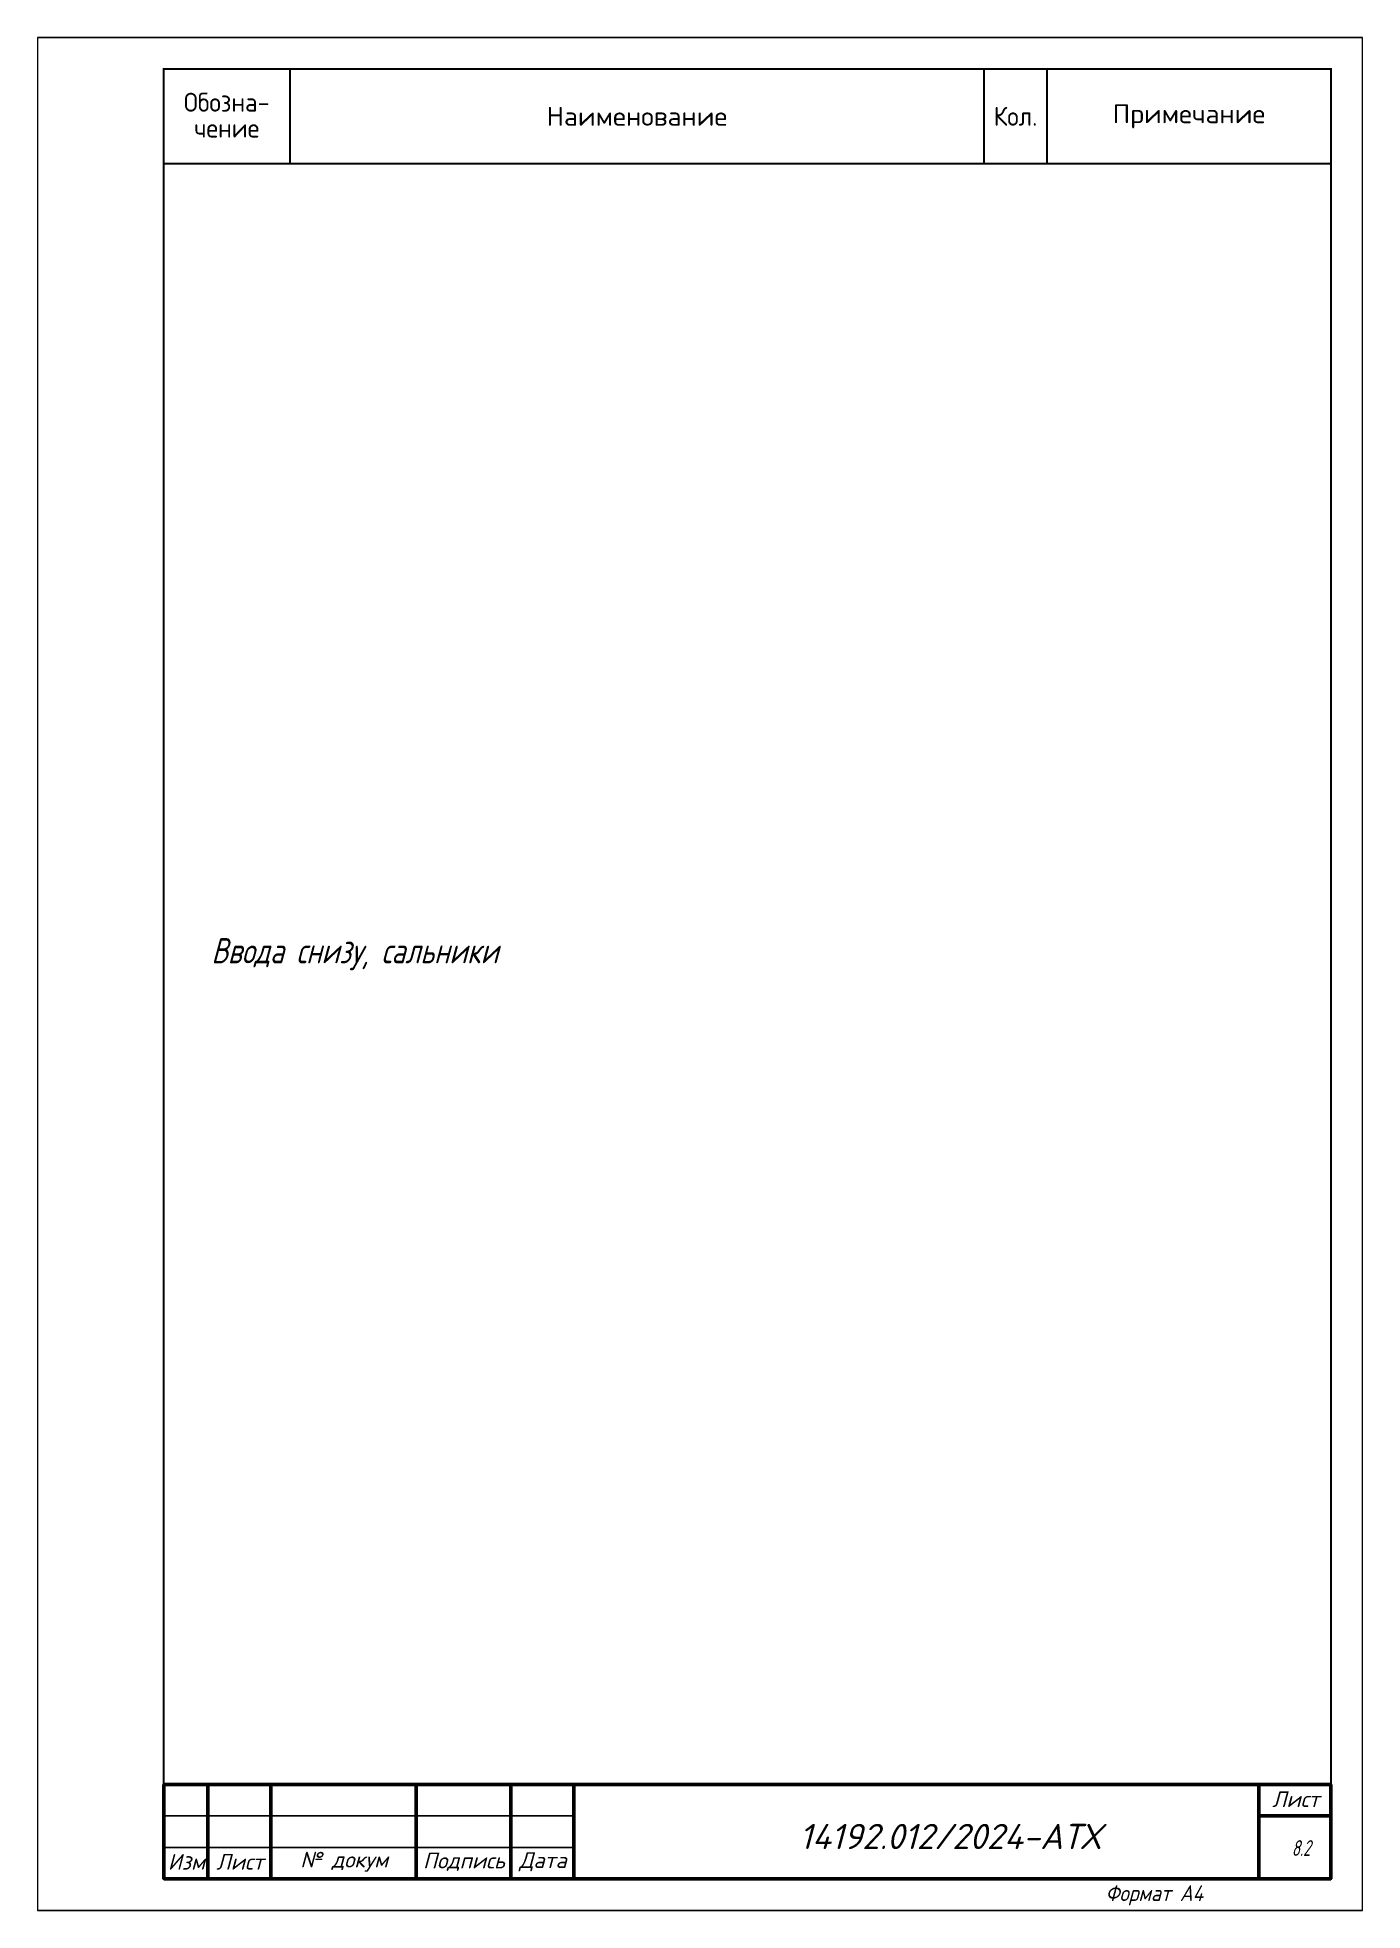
# Paper-space layout 'Лист 8.2' of a CAD drawing. Header units: millimetres. Extents: x -153 to 57, y -2301 to -2004.
# The model-space entities are those that its viewports show. They can reach past a viewport. Long polylines and large blocks are cut down to what shows.
import ezdxf
from ezdxf.enums import TextEntityAlignment as Align

# ---------------------------------------------------------------- set-up
doc = ezdxf.new("R2010")
doc.units = ezdxf.units.MM
doc.header["$LTSCALE"] = 4
doc.linetypes.add('SolidLine', pattern=[0])
for name, color, linetype in [('G', 5, 'Continuous'), ('SYMS', 7, 'Continuous'), ('Вспомогательная', 1, 'Continuous'), ('Текст', 2, 'Continuous')]:
    doc.layers.add(name, color=color, linetype=linetype)
doc.layers.add('SHTAMP', color=7, linetype='SolidLine', lineweight=25)
doc.layers.add('Основеая', color=5, linetype='Continuous', lineweight=60)
doc.styles.add('Geniso25.100.15', font='geniso.shx', dxfattribs={"oblique": 15, "height": 2.5})
doc.styles.add('ISOCPEUR', font='isocpeui.ttf')
doc.styles.add('Simplex00.10.00', font='simplex.shx')
doc.styles.add('Simplex30.100.00', font='simplex.shx', dxfattribs={"height": 3})
doc.styles.add('ГОСТ', font='isocpeur.ttf', dxfattribs={"oblique": 15})
doc.styles.add('Стиль мой-1', font='GOST_A.TTF', dxfattribs={"width": 0.85, "oblique": 15, "height": 2.5})

# ---------------------------------------------------------------- blocks, each defined once
blk = doc.blocks.new('Формат А4')
at = {"color": 0, "linetype": 'Continuous', "const_width": 0.3}
for points in [[(0, 0), (210, 0), (210, -297), (0, -297)], [(20, -292), (20, -5), (205, -5), (205, -292)]]:
    blk.add_lwpolyline(points, close=True, dxfattribs=at)
at = {"color": 0, "linetype": 'Continuous', "style": 'Geniso25.100.15', "oblique": 15}
blk.add_text('Формат А4', height=2.5, dxfattribs=at).set_placement((177, -294.25), align=Align.MIDDLE_CENTER)
blk = doc.blocks.new('*U12')
at = {"color": 0, "linetype": 'Continuous', "lineweight": -2, "const_width": 0.3}
blk.add_lwpolyline([(0, -15), (185, -15), (185, 0), (0, 0)], close=True, dxfattribs=at)
at = {"color": 0, "linetype": 'Continuous', "lineweight": -2, "ltscale": 0.85, "const_width": 0.3}
for points in [[(20, 0), (20, -15)], [(130, 0), (130, -15)], [(140, 0), (140, -15)]]:
    blk.add_lwpolyline(points, dxfattribs=at)
at = {"color": 0, "linetype": 'Continuous', "ltscale": 10, "style": 'Simplex30.100.00', "width": 0.9}
for s, p in [('Обозна-', (10, -5.26)), ('чение', (10, -9.37)), ('Кол.', (135, -7.5))]:
    blk.add_text(s, height=3, dxfattribs=at).set_placement(p, align=Align.MIDDLE)
at = {"color": 0, "linetype": 'Continuous', "ltscale": 10, "style": 'Simplex30.100.00'}
for s, p in [('Примечание', (162.5, -7.5)), ('Наименование', (75, -7.5))]:
    blk.add_text(s, height=3, dxfattribs=at).set_placement(p, align=Align.MIDDLE)

msp = doc.modelspace()

# ---------------------------------------------------------------- linework, layer by layer
at = {"layer": 'Вспомогательная', "color": 7}
for p, q in [((3670.61, 8312.02), (3735.61, 8312.02)), ((3670.61, 8307.02), (3735.61, 8307.02)), ((3670.61, 8302.02), (3735.61, 8302.02))]:
    msp.add_line(p, q, dxfattribs=at)
at = {"layer": 'Основеая', "color": 7}
for p, q in [((3670.61, 8317.02), (3670.61, 8302.02)), ((3855.61, 8317.02), (3670.61, 8317.02)), ((3677.61, 8317.02), (3677.61, 8302.02)), ((3687.61, 8317.02), (3687.61, 8302.02)), ((3710.61, 8317.02), (3710.61, 8302.02)), ((3725.61, 8317.02), (3725.61, 8302.02)), ((3735.61, 8317.02), (3735.61, 8302.02)), ((3844.18, 8317.02), (3844.18, 8302.02)), ((3855.61, 8317.02), (3855.61, 8302.02)), ((3844.18, 8312.02), (3855.61, 8312.02)), ((3855.61, 8302.02), (3670.61, 8302.02))]:
    msp.add_line(p, q, dxfattribs=at)

# ---------------------------------------------------------------- block references
for name, p in [('Формат А4', (3650.61, 8594.02)), ('*U12', (3670.61, 8589.02))]:
    msp.add_blockref(name, p)

# ---------------------------------------------------------------- texts
at = {"color": 7, "lineweight": 25, "insert": (3849.37, 8308.18), "char_height": 2.5, "attachment_point": 1, "style": 'Стиль мой-1'}
msp.add_mtext_dynamic_manual_height_columns('8.2', width=5.3031, gutter_width=12.5, heights=[0], dxfattribs=at)
at = {"layer": 'SHTAMP', "color": 0, "style": 'ISOCPEUR'}
msp.add_text('14192.012/2024-АТХ', height=4, dxfattribs=at).set_placement((3795.2, 8306.76), align=Align.CENTER)
at = {"layer": 'SYMS', "color": 30, "linetype": 'Continuous', "true_color": 0xf26722, "style": 'Simplex00.10.00', "oblique": 15, "width": 0.75}
msp.add_text('Ввода снизу, сальники', height=4, dxfattribs=at).set_placement((3678.16, 8447.21))
at = {"layer": 'Текст', "color": 7, "char_height": 2.5, "style": 'ГОСТ'}
for s, insert, width, attachment_point in [('{\\fISOCPEUR|b0|i0|c204|p34;Лист}', (3853.79, 8314.68), 11.4585, 6), ('{\\fISOCPEUR|b0|i0|c204|p34;Изм}', (3674.21, 8304.75), 7, 5), ('{\\fISOCPEUR|b0|i0|c204|p34;Лист}', (3682.71, 8304.75), 10, 5), ('{\\fISOCPEUR|b0|i0|c204|p34;№ докум}', (3699.21, 8304.75), 23, 5), ('{\\fISOCPEUR|b0|i0|c204|p34;Подпись}', (3718.21, 8304.75), 15, 5), ('{\\fISOCPEUR|b0|i0|c204|p34;Дата}', (3730.71, 8304.75), 10, 5)]:
    msp.add_mtext(s, dxfattribs=dict(at, insert=insert, width=width, attachment_point=attachment_point))

psp = doc.layouts.new('Лист 8.2')

# ---------------------------------------------------------------- viewports
at = {"layer": 'G', "color": 0}
psp.add_viewport(center=(-47.62, -2152.07), size=(210, 297), view_center_point=(3755.61, 8445.52), view_height=297, dxfattribs=at)

doc.saveas('drawing.dxf')
